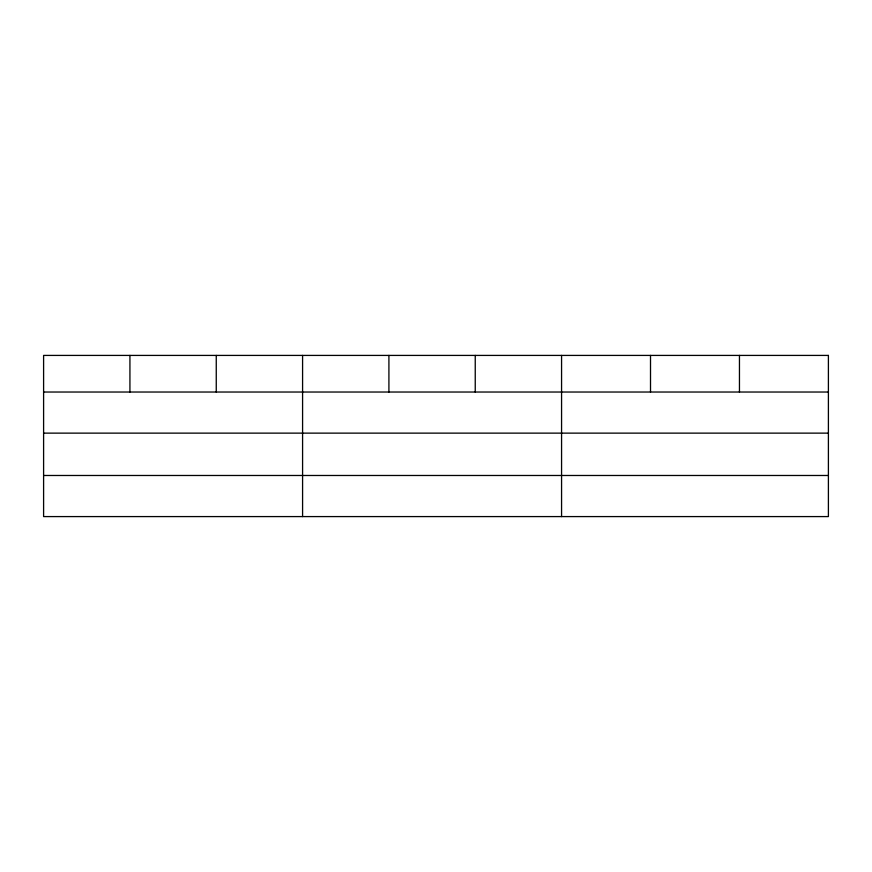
<?xml version="1.0" encoding="UTF-8"?>
<svg xmlns="http://www.w3.org/2000/svg" width="872" height="872" viewBox="0 0 872 872"><rect width="100%" height="100%" fill="white"/><g stroke="black" fill="none" stroke-linecap="round" stroke-linejoin="round"><path stroke-width="1.31" d="M43.6 392.029L828.4 392.029M43.6 433.133L828.4 433.133M43.6 475.48L828.4 475.48M739.456 355.416L739.456 392.029M650.512 355.416L650.512 392.029M561.568 355.416L561.568 516.584M475.24 355.416L475.24 392.029M388.912 355.416L388.912 392.029M302.584 355.416L302.584 516.584M216.256 355.416L216.256 392.029M129.928 355.416L129.928 392.029M828.4 355.416L43.6 355.416L43.6 516.584L828.4 516.584L828.4 355.416"/></g></svg>
